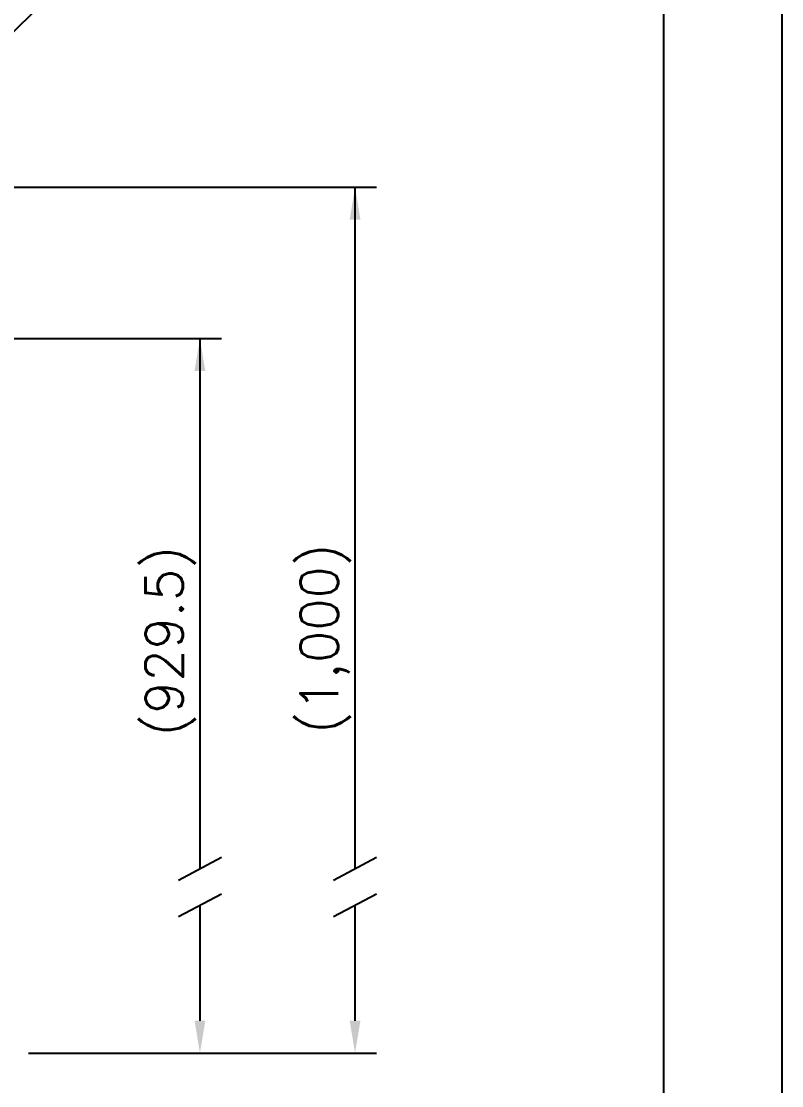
# Model space of a CAD drawing. Extents: x -3383 to -2963, y -4299 to -3705.
# Drawn here: x -3033.5 to -2962.6, y -4173.2 to -4074 of the extents above; entities that cross this region are included whole.
import ezdxf

# ---------------------------------------------------------------- set-up
doc = ezdxf.new("R2010")
doc.units = 0
doc.header["$LTSCALE"] = 7
doc.layers.get('0').update_dxf_attribs({"color": 2, "linetype": 'CONTINUOUS'})
doc.layers.add('D', color=2, linetype='CONTINUOUS')
doc.styles.add('GHS', font='ROMANS.shx', dxfattribs={"bigfont": 'GHS.shx'})
doc.dimstyles.new('STANDARD$7', dxfattribs={"dimtxt": 3.5, "dimasz": 3, "dimexe": 1, "dimexo": 1, "dimgap": 1, "dimtad": 3, "dimdec": 4, "dimzin": 0, "dimdsep": 46, "dimtxsty": 'GHS', "dimcen": 1, "dimclrd": 2, "dimclre": 256, "dimclrt": 2, "dimadec": 4, "dimazin": 0, "dimtfac": 1, "dimtdec": 4, "dimtmove": 2, "dimatfit": 2, "dimfxl": 1, "dimtolj": 1, "dimtzin": 0, "dimlwd": -1, "dimlwe": -1, "dimarcsym": 0})

msp = doc.modelspace()

# ---------------------------------------------------------------- linework, layer by layer
at = {"color": 4}
msp.add_line((-2973.612468, -4285.421113), (-2973.612468, -3736.421113), dxfattribs=at)
for p, q in [((-3035.170635, -4089.514821), (-3000.378653, -4089.514821)), ((-3002.378653, -4152.988912), (-3002.378653, -4089.514821)), ((-3002.378653, -4167.16592), (-3002.378653, -4156.387183)), ((-3002.378653, -4163.988912), (-3002.378653, -4156.387183)), ((-3032.7967, -4170.16592), (-3000.378653, -4170.16592))]:
    msp.add_line(p, q)
for points in [[(-3002.878653, -4092.514821), (-3001.878653, -4092.514821), (-3002.378653, -4089.514821)], [(-3002.878653, -4167.16592), (-3001.878653, -4167.16592), (-3002.378653, -4170.16592)]]:
    msp.add_solid(points)
at = {"layer": 'D'}
for p, q in [((-3042.170635, -4089.514821), (-3000.378653, -4089.514821)), ((-3039.270635, -4103.614821), (-3014.830568, -4103.614821)), ((-3016.830568, -4103.614821), (-3016.830568, -4152.988912)), ((-3018.830568, -4154.053127), (-3014.830568, -4151.924697)), ((-3004.378653, -4154.053127), (-3000.378653, -4151.924697)), ((-3018.830568, -4157.451398), (-3014.830568, -4155.322968)), ((-3004.378653, -4157.451398), (-3000.378653, -4155.322968)), ((-3016.830568, -4156.387183), (-3016.830568, -4163.988912)), ((-3016.830568, -4156.387183), (-3016.830568, -4167.16592))]:
    msp.add_line(p, q, dxfattribs=at)
msp.add_lwpolyline([(-3382.612468, -3705.421113), (-2962.612468, -3705.421113), (-2962.612468, -4299.421113), (-3382.612468, -4299.421113)], close=True, dxfattribs=at)
for points in [[(-3017.330568, -4106.614821), (-3016.330568, -4106.614821), (-3016.830568, -4103.614821)], [(-3017.330568, -4167.16592), (-3016.330568, -4167.16592), (-3016.830568, -4170.16592)]]:
    msp.add_solid(points, dxfattribs=at)

# ---------------------------------------------------------------- texts
at = {"insert": (-3005.128653, -4131.56962), "char_height": 3.5, "attachment_point": 5, "rotation": 90, "style": 'GHS'}
msp.add_mtext('(1,000)', dxfattribs=at)
at = {"layer": 'D', "insert": (-3019.580568, -4131.800375), "char_height": 3.5, "attachment_point": 5, "rotation": 90, "style": 'GHS'}
msp.add_mtext('\\A1;(929.5)', dxfattribs=at)

# ---------------------------------------------------------------- leaders
at = {"layer": 'D'}
msp.add_leader([(-3047.0639, -4087.464821), (-3031.676628, -4072.558929), (-2990.816798, -4072.558929)], dimstyle='STANDARD$7', override={"dimscale": 1, "dimtad": 0}, dxfattribs=at)

doc.saveas('drawing.dxf')
